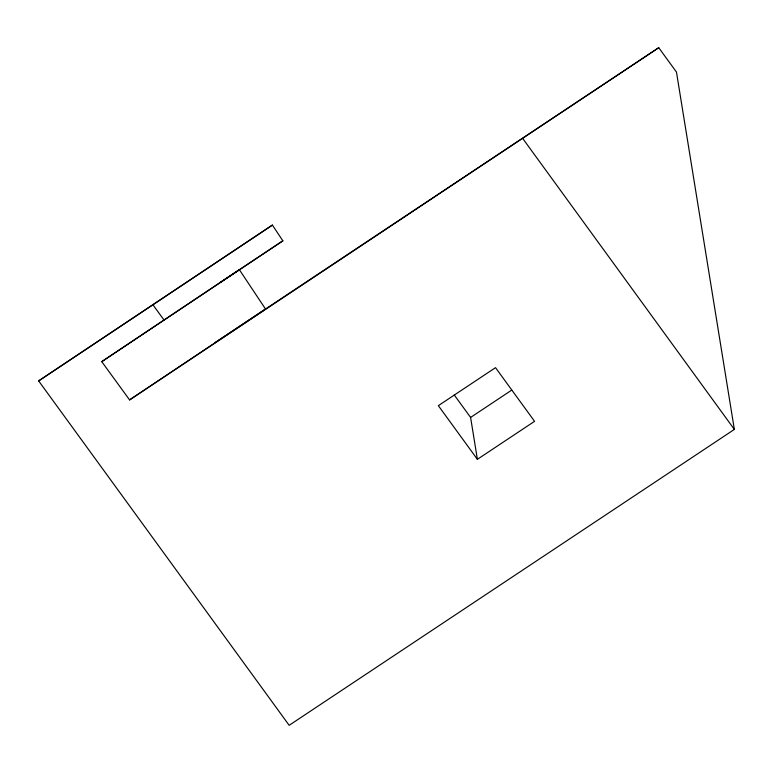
<?xml version="1.0" encoding="UTF-8"?>
<svg xmlns="http://www.w3.org/2000/svg" width="773" height="773" viewBox="0 0 773 773"><rect width="100%" height="100%" fill="white"/><g stroke="black" fill="none" stroke-linecap="round" stroke-linejoin="round"><path stroke-width="1.16" d="M38.65 380.905L272.396 225.078L282.86 240.828L101.756 361.658L129.584 399.912L658.731 47.694L676.472 72.082L734.35 429.421L289.16 725.306L38.65 380.905L272.396 225.078M101.756 361.658L239.359 269.671L265.526 309.036L129.584 399.912M220.489 282.29L282.86 240.828M214.546 342.922L658.731 47.694M477.385 459.326L438.349 405.661L495.522 367.658L534.558 421.324L477.385 459.326L470.602 417.439L511.726 390.104M522.79 138.57L734.35 429.421M454.273 394.993L470.602 417.439M153.006 304.9L164.137 320.196"/></g></svg>
